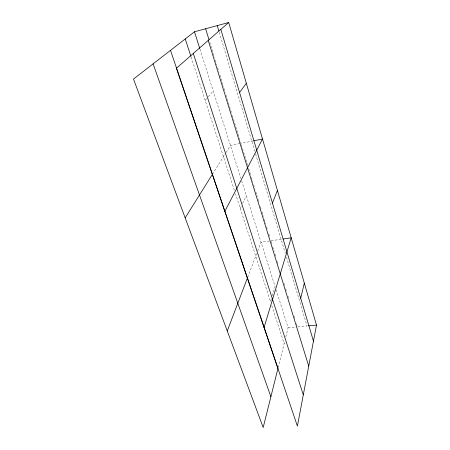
<?xml version="1.0" encoding="UTF-8"?>
<svg xmlns="http://www.w3.org/2000/svg" width="450" height="450" viewBox="0 0 450 450"><rect width="100%" height="100%" fill="white"/><g stroke="black" fill="none" stroke-linecap="round" stroke-linejoin="round"><path stroke-width="0.34" stroke-dasharray="2.25 1.69" d="M278.134 367.723L284.811 341.016M285.806 337.039L288.124 327.763L276.137 289.879M271.288 298.969L270.489 301.579L235.507 193.815M272.289 295.701L275.085 286.56L241.684 180.973M247.669 277.346L256.702 253.597M257.664 251.055L261.045 242.179L282.465 239.096M240.244 208.406L241.408 205.987M242.567 203.569L246.341 195.705M212.406 174.336L225.664 153.135M226.029 152.55L230.451 145.479L240.255 143.511M205.189 100.395L207.866 97.273M208.311 96.75L213.227 91.024M253.142 140.912L240.907 143.376L232.256 115.267M288.124 327.763L296.724 326.953M191.098 56.981L234.647 191.16M271.789 305.589L284.147 343.665M199.958 49.089L240.834 178.296M209.762 42.182L214.509 57.623M215.336 60.306L216.782 65.002M217.609 67.691L219.054 72.388M219.881 75.071L223.599 87.154M224.016 88.498L225.253 92.514M226.074 95.186L231.429 112.59M241.318 144.709L247.669 165.347M248.692 168.671L250.537 174.667M251.353 177.328L252.787 181.986M253.609 184.652L255.043 189.309M255.864 191.976L257.299 196.644M258.126 199.316L258.947 201.994M260.387 206.674L261.208 209.346M262.035 212.018L263.475 216.697M264.296 219.375L265.736 224.049M266.558 226.727L267.384 229.399M268.824 234.079L269.646 236.751M271.086 241.431L271.907 244.097M272.728 246.763L274.162 251.432M274.984 254.098L275.805 256.764M277.239 261.428L278.061 264.099M284.012 283.433L284.625 285.429M285.654 288.776L286.481 291.448M287.921 296.128L288.743 298.806M294.092 316.187L294.919 318.864M296.359 323.544L297.388 326.886L307.035 325.974L286.341 256.742M219.263 32.299L254.812 151.245M255.617 153.928L285.339 253.384"/><path stroke-width="0.67" d="M316.496 325.08L297.399 426.122L176.451 68.203L228.707 22.5L316.496 325.08L308.385 325.845M300.713 298.254L304.318 283.106M264.054 327.442L291.184 237.842L283.14 239.001M227.267 330.975L247.421 277.988M272.441 203.113L277.414 190.389M224.826 211.359L262.513 139.028L253.811 140.782M185.175 217.873L212.406 174.336M239.574 92.481L246.336 83.261M228.707 22.5L194.484 31.781L133.504 79.059L263.194 427.5L277.965 368.392L170.522 50.361M153.107 63.866L270.883 396.731M185.243 38.947L190.879 56.312M193.314 53.454L303.306 394.875M194.484 31.781L199.749 48.426M205.627 28.761L208.935 39.499M208.243 40.399L308.734 366.159M217.266 25.605L218.863 30.96M220.826 29.391L313.459 341.145"/></g></svg>
